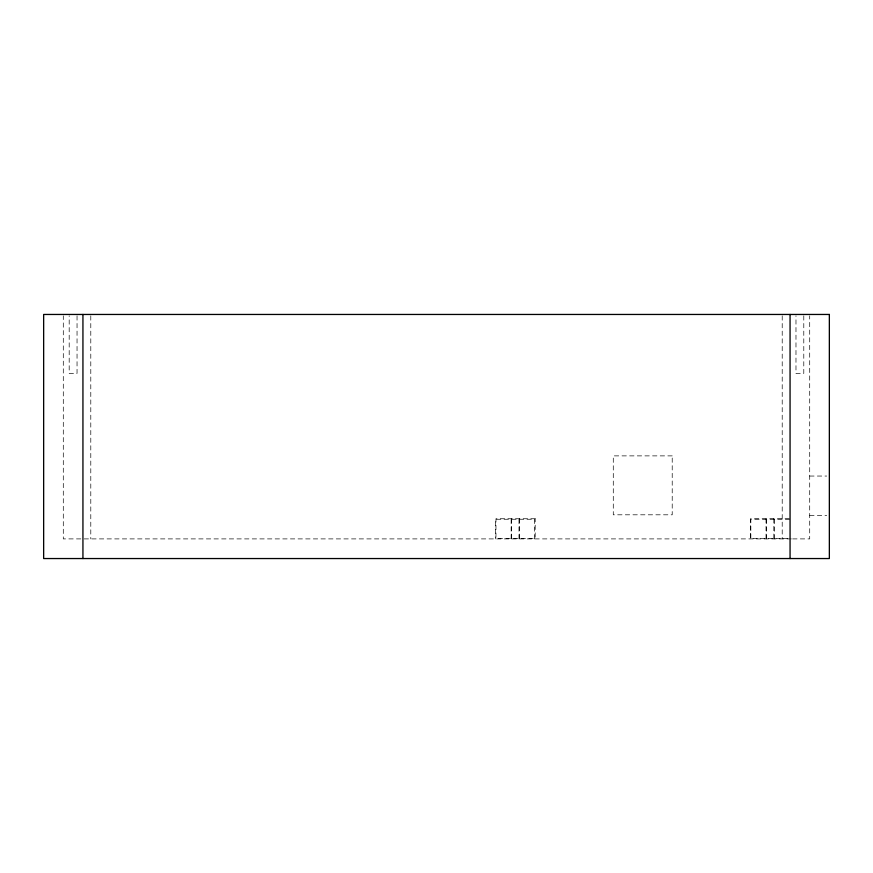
<?xml version="1.0" encoding="UTF-8"?>
<svg xmlns="http://www.w3.org/2000/svg" width="873" height="873" viewBox="0 0 873 873"><rect width="100%" height="100%" fill="white"/><g stroke="black" fill="none" stroke-linecap="round" stroke-linejoin="round"><path stroke-width="0.65" stroke-dasharray="4.37 3.27" d="M809.708 476.047L826.731 476.047M809.708 515.332L826.731 515.332M789.41 518.737L750.442 518.737L750.442 538.379L789.41 538.379M789.716 519.26L750.835 519.26L750.835 538.903M791.375 538.903L63.293 538.903L63.293 315.819M792.684 538.903L809.708 538.903L809.708 315.819M803.793 315.797L803.793 373.382L795.98 373.382L795.98 315.797M782.208 315.819L782.208 538.903M774.34 519.26L774.34 538.903M773.816 518.737L773.816 538.379M766.505 519.26L766.505 538.903M766.036 518.737L766.036 538.379M534.647 538.903L534.647 519.26L495.493 519.26L495.493 538.903M519.49 518.737L519.49 538.379M518.988 519.26L518.988 538.903M511.665 518.737L511.665 538.379M511.152 519.26L511.152 538.903M90.792 315.819L90.792 538.903M77.042 315.797L77.042 373.382L69.185 373.382L69.185 315.797M672.21 455.881L613.283 455.881L613.283 514.808L672.21 514.808L672.21 455.881M535.193 518.737L495.962 518.737L495.962 538.379L535.193 538.379L535.193 518.737"/><path stroke-width="1.31" d="M790.065 314.455L790.065 558.545M82.935 314.455L82.935 558.545M829.35 314.455L43.65 314.455L43.65 558.545L829.35 558.545L829.35 314.455"/></g></svg>
